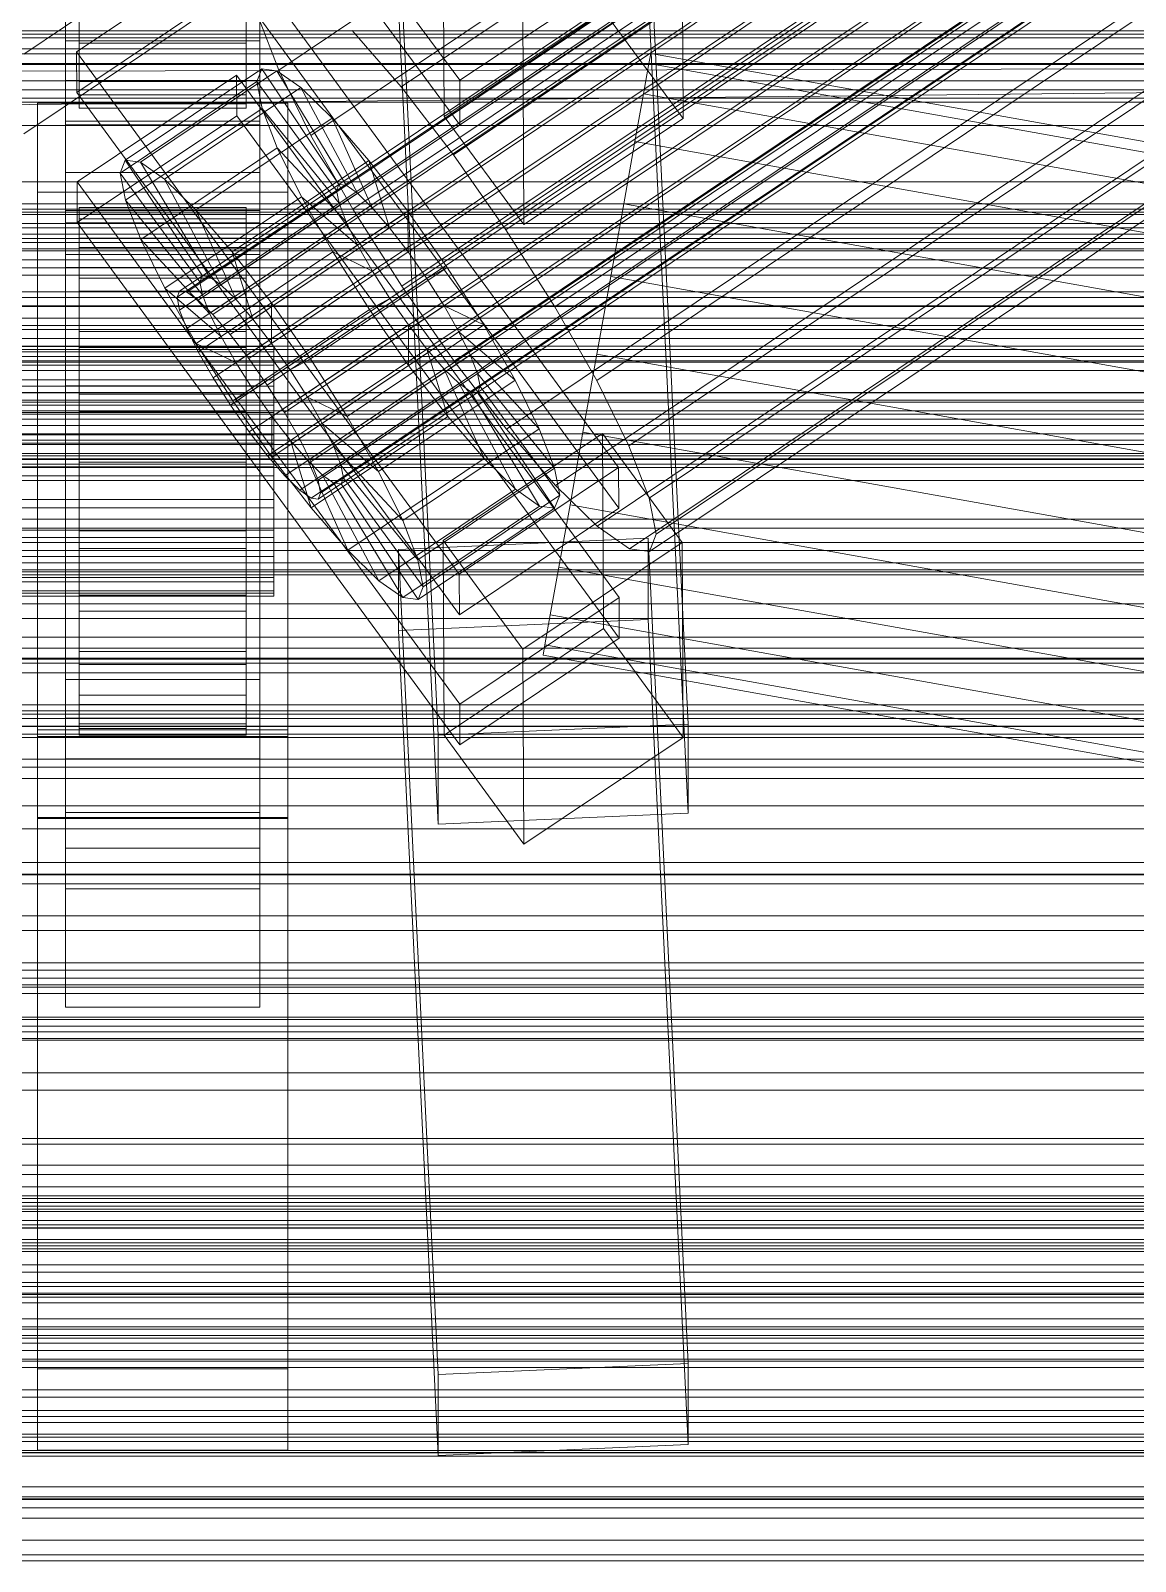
# Model space of a CAD drawing. Header units: millimetres. Extents: x -1970 to 59977, y -50268 to 6837.
# Drawn here: x 130.5 to 210, y -33332.8 to -33222.6 of the extents above; entities that cross this region are included whole.
import ezdxf

# ---------------------------------------------------------------- set-up
doc = ezdxf.new("R2010")
doc.units = ezdxf.units.MM
for name, color, linetype, lineweight in [('frontal_briquetadora', 7, 'Continuous', 0), ('frontal_C01', 7, 'Continuous', 0), ('frontal_C02', 7, 'Continuous', 0), ('frontal_C02-briq', 7, 'Continuous', 0), ('frontal_C03', 7, 'Continuous', 0), ('frontal_dos-mix', 7, 'Continuous', 0), ('frontal_secador', 7, 'Continuous', 0)]:
    doc.layers.add(name, color=color, linetype=linetype, lineweight=lineweight)

msp = doc.modelspace()

# ---------------------------------------------------------------- linework, layer by layer
at = {"layer": 'frontal_briquetadora'}
msp.add_line((345, -33332.75), (-305, -33332.75), dxfattribs=at)
at = {"layer": 'frontal_C01'}
for p, q in [((133, -33226.214), (133, -33180.741)), ((147, -33180.741), (147, -33226.214)), ((133, -33183.943), (133, -33229.416)), ((147, -33229.416), (147, -33183.943)), ((161.379, -33226.2), (133.847, -33188.961)), ((133, -33236.46), (133, -33190.987)), ((147, -33190.987), (147, -33236.46)), ((133.859, -33192.163), (161.391, -33229.402)), ((133, -33194.188), (133, -33239.662)), ((147, -33239.662), (147, -33194.188)), ((160.247, -33228.81), (160.19, -33213.442)), ((174.943, -33213.725), (177.811, -33272.544)), ((177.451, -33228.957), (177.394, -33213.588)), ((159.83, -33273.331), (156.962, -33214.511)), ((134, -33216.013), (134, -33223.522)), ((146, -33223.522), (146, -33216.013)), ((134, -33216.744), (134, -33225.066)), ((146, -33225.066), (146, -33216.744)), ((134, -33217.321), (134, -33226.283)), ((134, -33217.78), (134, -33227.254)), ((134, -33218.079), (134, -33227.884)), ((134, -33218.236), (134, -33228.215)), ((146, -33226.283), (146, -33217.321)), ((146, -33227.254), (146, -33217.78)), ((146, -33227.884), (146, -33218.079)), ((146, -33228.215), (146, -33218.236)), ((172.847, -33218.588), (161.379, -33226.2)), ((134, -33223.522), (134, -33219.789)), ((146, -33219.789), (146, -33223.522)), ((177.811, -33278.949), (174.943, -33220.129)), ((159.83, -33279.735), (156.962, -33220.916)), ((171.715, -33221.199), (160.247, -33228.81)), ((165.926, -33221.2), (165.983, -33236.569)), ((177.451, -33228.957), (171.715, -33221.199)), ((134, -33221.801), (134, -33225.066)), ((146, -33225.066), (146, -33221.801)), ((161.391, -33229.402), (172.859, -33221.79)), ((133, -33238.727), (133, -33223.359)), ((133, -33223.359), (147, -33223.359)), ((133, -33232.833), (133, -33223.359)), ((134, -33223.522), (146, -33223.522)), ((134, -33226.283), (134, -33223.522)), ((146, -33223.522), (146, -33226.283)), ((147, -33223.359), (147, -33238.727)), ((147, -33223.359), (147, -33232.833)), ((980, -33225.062), (-980, -33225.062)), ((134, -33225.066), (134, -33227.254)), ((134, -33225.066), (146, -33225.066)), ((146, -33227.254), (146, -33225.066)), ((147, -33226.214), (133, -33226.214)), ((133, -33226.214), (133, -33229.416)), ((134, -33226.283), (146, -33226.283)), ((134, -33227.884), (134, -33226.283)), ((146, -33226.283), (146, -33227.884)), ((147, -33229.416), (147, -33226.214)), ((161.379, -33226.2), (161.391, -33229.402)), ((131, -33234.245), (131, -33227.842)), ((131, -33227.842), (149, -33227.842)), ((131, -33272.936), (131, -33227.842)), ((134, -33227.254), (134, -33228.215)), ((134, -33227.254), (146, -33227.254)), ((134, -33227.884), (146, -33227.884)), ((134, -33228.215), (134, -33227.884)), ((134, -33228.215), (146, -33228.215)), ((146, -33228.215), (146, -33227.254)), ((146, -33227.884), (146, -33228.215)), ((149, -33227.842), (149, -33234.245)), ((149, -33227.842), (149, -33272.936)), ((160.247, -33228.81), (165.983, -33236.569)), ((165.983, -33236.569), (177.451, -33228.957)), ((133, -33229.416), (147, -33229.416)), ((147, -33232.833), (133, -33232.833)), ((133, -33232.833), (133, -33248.201)), ((147, -33248.201), (147, -33232.833)), ((149, -33234.245), (131, -33234.245)), ((131, -33279.339), (131, -33234.245)), ((149, -33279.339), (149, -33234.245)), ((147, -33236.46), (133, -33236.46)), ((133, -33236.46), (133, -33239.662)), ((147, -33239.662), (147, -33236.46)), ((147, -33238.727), (133, -33238.727)), ((133, -33238.727), (133, -33248.201)), ((147, -33248.201), (147, -33238.727)), ((133, -33239.662), (147, -33239.662)), ((133, -33248.201), (147, -33248.201)), ((-425, -33267.058), (425, -33267.058)), ((149, -33272.936), (131, -33272.936)), ((131, -33272.936), (131, -33279.339)), ((149, -33279.339), (149, -33272.936)), ((177.811, -33272.544), (159.83, -33273.331)), ((159.83, -33273.331), (159.83, -33279.735)), ((177.811, -33278.949), (177.811, -33272.544)), ((980, -33275.062), (-980, -33275.062)), ((425, -33278.426), (-425, -33278.426)), ((159.83, -33279.735), (177.811, -33278.949)), ((980, -33280.062), (-980, -33280.062)), ((131, -33279.339), (149, -33279.339)), ((425, -33283.323), (-425, -33283.323)), ((-425, -33294.691), (425, -33294.691))]:
    msp.add_line(p, q, dxfattribs=at)
at = {"layer": 'frontal_C02'}
for p, q in [((141.218, -33241.372), (355.017, -33098.131)), ((141.731, -33241.442), (355.53, -33098.201)), ((141.045, -33241.813), (354.844, -33098.571)), ((142.549, -33242.017), (356.348, -33098.776)), ((141.224, -33242.734), (355.022, -33099.492)), ((143.617, -33243.059), (357.415, -33099.818)), ((141.742, -33244.072), (355.541, -33100.831)), ((144.861, -33244.496), (358.659, -33101.255)), ((142.565, -33245.737), (356.363, -33102.496)), ((148.35, -33225.467), (332.659, -33101.983)), ((359.995, -33102.99), (146.196, -33246.231)), ((157.152, -33226.664), (341.461, -33103.18)), ((143.635, -33247.615), (357.434, -33104.374)), ((147.533, -33248.145), (361.332, -33104.904)), ((144.881, -33249.578), (358.68, -33106.337)), ((148.779, -33250.108), (362.578, -33106.866)), ((150.672, -33230.166), (334.981, -33106.682)), ((345.231, -33108.075), (160.922, -33231.559)), ((146.218, -33251.492), (360.017, -33108.25)), ((149.85, -33251.986), (363.648, -33108.744)), ((147.554, -33253.227), (361.352, -33109.985)), ((150.672, -33253.651), (364.471, -33110.409)), ((148.798, -33254.664), (362.596, -33111.422)), ((149.865, -33255.706), (363.664, -33112.464)), ((151.191, -33254.989), (364.989, -33111.748)), ((153.694, -33235.465), (338.003, -33111.981)), ((150.683, -33256.281), (364.482, -33113.04)), ((151.196, -33256.351), (364.995, -33113.109)), ((151.369, -33255.91), (365.168, -33112.669)), ((164.693, -33236.961), (349.002, -33113.477)), ((157.211, -33241.005), (341.52, -33117.521)), ((168.21, -33242.5), (352.519, -33119.016)), ((160.982, -33246.406), (345.291, -33122.922)), ((171.232, -33247.8), (355.541, -33124.316)), ((164.752, -33251.302), (349.061, -33127.818)), ((173.554, -33252.499), (357.863, -33129.015)), ((168.263, -33255.358), (352.572, -33131.874)), ((175.016, -33256.277), (359.326, -33132.793)), ((171.275, -33258.298), (355.584, -33134.814)), ((175.521, -33258.876), (359.83, -33135.392)), ((173.584, -33259.922), (357.893, -33136.438)), ((175.032, -33260.119), (359.341, -33136.635)), ((228.298, -33158.452), (130, -33224.31)), ((130, -33230.051), (228.298, -33164.193)), ((133.809, -33224.162), (145.277, -33216.478)), ((145.277, -33216.478), (172.809, -33254.071)), ((145.289, -33219.401), (133.821, -33227.084)), ((172.821, -33256.994), (145.289, -33219.401)), ((148.35, -33225.467), (146.887, -33221.689)), ((153.641, -33222.607), (157.152, -33226.664)), ((450, -33224.303), (-450, -33224.303)), ((133.821, -33227.084), (133.809, -33224.162)), ((161.341, -33261.755), (133.809, -33224.162)), ((133.847, -33233.514), (145.315, -33225.831)), ((137.313, -33231.953), (147.143, -33225.367)), ((138.396, -33232.1), (148.226, -33225.515)), ((145.315, -33225.831), (145.327, -33228.754)), ((145.315, -33225.831), (172.847, -33263.424)), ((147.143, -33225.367), (146.777, -33226.298)), ((148.226, -33225.515), (147.143, -33225.367)), ((147.143, -33225.367), (152.686, -33233.689)), ((149.953, -33226.729), (148.226, -33225.515)), ((148.226, -33225.515), (153.199, -33233.759)), ((150.672, -33230.166), (148.35, -33225.467)), ((133, -33229.131), (133, -33226.208)), ((133, -33226.208), (147, -33226.208)), ((133, -33272.113), (133, -33226.208)), ((133.821, -33227.084), (161.353, -33264.677)), ((136.948, -33232.883), (146.777, -33226.298)), ((140.123, -33233.315), (149.953, -33226.729)), ((146.777, -33226.298), (152.513, -33234.129)), ((146.777, -33226.298), (147.155, -33228.242)), ((147, -33226.208), (147, -33229.131)), ((147, -33226.208), (147, -33272.113)), ((152.207, -33228.929), (149.953, -33226.729)), ((149.953, -33226.729), (154.017, -33234.334)), ((157.152, -33226.664), (160.922, -33231.559)), ((137.325, -33234.828), (147.155, -33228.242)), ((147.155, -33228.242), (152.692, -33235.05)), ((147.155, -33228.242), (148.249, -33231.068)), ((147, -33229.131), (133, -33229.131)), ((133, -33229.131), (133, -33275.035)), ((145.327, -33228.754), (133.859, -33236.437)), ((142.377, -33235.515), (152.207, -33228.929)), ((172.859, -33266.346), (145.327, -33228.754)), ((147, -33275.035), (147, -33229.131)), ((154.833, -33231.963), (152.207, -33228.929)), ((152.207, -33228.929), (155.085, -33235.376)), ((153.694, -33235.465), (150.672, -33230.166)), ((138.419, -33237.653), (148.249, -33231.068)), ((148.249, -33231.068), (153.21, -33236.389)), ((148.249, -33231.068), (149.985, -33234.583)), ((160.922, -33231.559), (164.693, -33236.961)), ((136.948, -33232.883), (137.313, -33231.953)), ((142.856, -33240.275), (137.313, -33231.953)), ((137.313, -33231.953), (138.396, -33232.1)), ((143.369, -33240.344), (138.396, -33232.1)), ((138.396, -33232.1), (140.123, -33233.315)), ((145.003, -33238.549), (154.833, -33231.963)), ((157.653, -33235.625), (154.833, -33231.963)), ((154.833, -33231.963), (156.329, -33236.813)), ((133.859, -33236.437), (133.847, -33233.514)), ((161.379, -33271.107), (133.847, -33233.514)), ((142.683, -33240.715), (136.948, -33232.883)), ((137.325, -33234.828), (136.948, -33232.883)), ((144.188, -33240.92), (140.123, -33233.315)), ((140.123, -33233.315), (142.377, -33235.515)), ((152.686, -33233.689), (142.856, -33240.275)), ((153.199, -33233.759), (143.369, -33240.344)), ((152.513, -33234.129), (152.686, -33233.689)), ((152.686, -33233.689), (153.199, -33233.759)), ((153.199, -33233.759), (154.017, -33234.334)), ((142.862, -33241.636), (137.325, -33234.828)), ((138.419, -33237.653), (137.325, -33234.828)), ((140.156, -33241.168), (149.985, -33234.583)), ((152.513, -33234.129), (142.683, -33240.715)), ((154.017, -33234.334), (144.188, -33240.92)), ((149.985, -33234.583), (154.033, -33238.054)), ((149.985, -33234.583), (152.246, -33238.547)), ((152.692, -33235.05), (152.513, -33234.129)), ((154.017, -33234.334), (155.085, -33235.376)), ((133, -33238.484), (133, -33235.561)), ((133, -33235.561), (147, -33235.561)), ((133, -33281.465), (133, -33235.561)), ((134, -33245.347), (134, -33235.353)), ((134, -33235.353), (134, -33235.829)), ((134, -33235.353), (146, -33235.353)), ((134, -33236.171), (134, -33235.353)), ((134, -33245.573), (134, -33235.829)), ((134, -33235.829), (134, -33237.567)), ((134, -33235.829), (146, -33235.829)), ((145.255, -33241.962), (142.377, -33235.515)), ((142.377, -33235.515), (145.003, -33238.549)), ((152.692, -33235.05), (142.862, -33241.636)), ((155.085, -33235.376), (145.255, -33241.962)), ((146, -33235.829), (146, -33235.353)), ((146, -33235.353), (146, -33245.347)), ((146, -33235.353), (146, -33236.171)), ((146, -33237.567), (146, -33235.829)), ((146, -33235.829), (146, -33245.573)), ((147, -33235.561), (147, -33238.484)), ((147, -33235.561), (147, -33281.465)), ((157.653, -33235.625), (147.823, -33242.211)), ((153.21, -33236.389), (152.692, -33235.05)), ((157.211, -33241.005), (153.694, -33235.465)), ((155.085, -33235.376), (156.329, -33236.813)), ((157.665, -33238.548), (157.653, -33235.625)), ((160.474, -33239.666), (157.653, -33235.625)), ((133.859, -33236.437), (161.391, -33274.03)), ((134, -33245.735), (134, -33236.171)), ((134, -33236.171), (146, -33236.171)), ((134, -33238.228), (134, -33236.171)), ((153.21, -33236.389), (143.38, -33242.975)), ((146, -33236.171), (146, -33245.735)), ((146, -33236.171), (146, -33238.228)), ((156.329, -33236.813), (146.499, -33243.399)), ((154.033, -33238.054), (153.21, -33236.389)), ((156.329, -33236.813), (157.665, -33238.548)), ((164.693, -33236.961), (168.21, -33242.5)), ((134, -33246.396), (134, -33237.567)), ((134, -33237.567), (134, -33240.448)), ((134, -33237.567), (146, -33237.567)), ((143.38, -33242.975), (138.419, -33237.653)), ((140.156, -33241.168), (138.419, -33237.653)), ((154.033, -33238.054), (144.203, -33244.64)), ((146, -33240.448), (146, -33237.567)), ((146, -33237.567), (146, -33246.396)), ((155.103, -33239.932), (154.033, -33238.054)), ((147, -33238.484), (133, -33238.484)), ((133, -33238.484), (133, -33284.388)), ((134, -33246.709), (134, -33238.228)), ((134, -33238.228), (146, -33238.228)), ((134, -33241.382), (134, -33238.228)), ((142.416, -33245.133), (152.246, -33238.547)), ((146.499, -33243.399), (145.003, -33238.549)), ((145.003, -33238.549), (147.823, -33242.211)), ((146, -33238.228), (146, -33246.709)), ((146, -33238.228), (146, -33241.382)), ((147, -33284.388), (147, -33238.484)), ((147.835, -33245.133), (157.665, -33238.548)), ((152.246, -33238.547), (155.103, -33239.932)), ((152.246, -33238.547), (154.877, -33242.691)), ((157.665, -33238.548), (159.001, -33240.462)), ((142.856, -33240.275), (142.683, -33240.715)), ((143.369, -33240.344), (142.856, -33240.275)), ((144.188, -33240.92), (143.369, -33240.344)), ((155.103, -33239.932), (145.274, -33246.518)), ((150.644, -33246.251), (160.474, -33239.666)), ((156.35, -33241.894), (155.103, -33239.932)), ((160.474, -33239.666), (159.001, -33240.462)), ((163.105, -33243.809), (160.474, -33239.666)), ((134, -33247.76), (134, -33240.448)), ((134, -33240.448), (134, -33244.275)), ((134, -33240.448), (146, -33240.448)), ((134, -33248.203), (134, -33241.382)), ((134, -33241.382), (146, -33241.382)), ((134, -33245.42), (134, -33241.382)), ((144.203, -33244.64), (140.156, -33241.168)), ((142.416, -33245.133), (140.156, -33241.168)), ((141.045, -33241.813), (141.218, -33241.372)), ((141.218, -33241.372), (141.731, -33241.442)), ((141.731, -33241.442), (142.549, -33242.017)), ((142.683, -33240.715), (142.862, -33241.636)), ((145.255, -33241.962), (144.188, -33240.92)), ((146, -33244.275), (146, -33240.448)), ((146, -33240.448), (146, -33247.76)), ((146, -33241.382), (146, -33248.203)), ((146, -33241.382), (146, -33245.42)), ((159.001, -33240.462), (149.171, -33247.047)), ((160.982, -33246.406), (157.211, -33241.005)), ((159.001, -33240.462), (160.247, -33242.424)), ((141.224, -33242.734), (141.045, -33241.813)), ((142.549, -33242.017), (143.617, -33243.059)), ((142.862, -33241.636), (143.38, -33242.975)), ((146.499, -33243.399), (145.255, -33241.962)), ((156.35, -33241.894), (146.52, -33248.48)), ((147.823, -33242.211), (147.835, -33245.133)), ((147.823, -33242.211), (150.644, -33246.251)), ((160.247, -33242.424), (150.417, -33249.01)), ((154.877, -33242.691), (156.35, -33241.894)), ((157.686, -33243.808), (156.35, -33241.894)), ((163.105, -33243.809), (160.247, -33242.424)), ((160.247, -33242.424), (161.318, -33244.302)), ((168.21, -33242.5), (171.232, -33247.8)), ((141.742, -33244.072), (141.224, -33242.734)), ((143.38, -33242.975), (144.203, -33244.64)), ((143.617, -33243.059), (144.861, -33244.496)), ((145.047, -33249.276), (154.877, -33242.691)), ((147.835, -33245.133), (146.499, -33243.399)), ((154.877, -33242.691), (157.698, -33246.731)), ((134, -33249.573), (134, -33244.275)), ((134, -33244.275), (134, -33248.789)), ((134, -33244.275), (146, -33244.275)), ((142.565, -33245.737), (141.742, -33244.072)), ((144.203, -33244.64), (145.274, -33246.518)), ((144.861, -33244.496), (146.196, -33246.231)), ((146, -33248.789), (146, -33244.275)), ((146, -33244.275), (146, -33249.573)), ((157.686, -33243.808), (147.856, -33250.394)), ((161.318, -33244.302), (151.488, -33250.888)), ((153.275, -33250.395), (163.105, -33243.809)), ((157.698, -33246.731), (157.686, -33243.808)), ((159.022, -33245.543), (157.686, -33243.808)), ((165.365, -33247.774), (161.318, -33244.302)), ((161.318, -33244.302), (162.14, -33245.967)), ((165.365, -33247.774), (163.105, -33243.809)), ((-148, -33245.347), (148, -33245.347)), ((-148, -33245.573), (148, -33245.573)), ((-148, -33245.735), (148, -33245.735)), ((134, -33245.573), (134, -33245.347)), ((146, -33245.347), (134, -33245.347)), ((134, -33245.347), (134, -33245.735)), ((134, -33250.116), (134, -33245.42)), ((134, -33245.42), (146, -33245.42)), ((134, -33250.066), (134, -33245.42)), ((134, -33246.396), (134, -33245.573)), ((146, -33245.573), (134, -33245.573)), ((146, -33245.735), (134, -33245.735)), ((134, -33245.735), (134, -33246.709)), ((145.274, -33246.518), (142.416, -33245.133)), ((145.047, -33249.276), (142.416, -33245.133)), ((143.635, -33247.615), (142.565, -33245.737)), ((146, -33245.347), (146, -33245.573)), ((146, -33245.735), (146, -33245.347)), ((146, -33245.42), (146, -33250.116)), ((146, -33245.42), (146, -33250.066)), ((146, -33245.573), (146, -33246.396)), ((146, -33246.709), (146, -33245.735)), ((149.171, -33247.047), (147.835, -33245.133)), ((148, -33245.573), (148, -33245.347)), ((148, -33245.347), (148, -33245.735)), ((148, -33246.396), (148, -33245.573)), ((148, -33245.735), (148, -33246.709)), ((159.022, -33245.543), (149.192, -33252.129)), ((160.518, -33250.393), (159.022, -33245.543)), ((160.266, -33246.98), (159.022, -33245.543)), ((450, -33246.084), (-450, -33246.084)), ((-148, -33246.396), (148, -33246.396)), ((-148, -33246.709), (148, -33246.709)), ((134, -33247.76), (134, -33246.396)), ((146, -33246.396), (134, -33246.396)), ((146, -33246.709), (134, -33246.709)), ((134, -33246.709), (134, -33248.203)), ((145.274, -33246.518), (146.52, -33248.48)), ((146, -33246.396), (146, -33247.76)), ((146, -33248.203), (146, -33246.709)), ((146.196, -33246.231), (147.533, -33248.145)), ((147.868, -33253.317), (157.698, -33246.731)), ((148, -33247.76), (148, -33246.396)), ((148, -33246.709), (148, -33248.203)), ((149.171, -33247.047), (150.644, -33246.251)), ((160.266, -33246.98), (150.436, -33253.566)), ((150.644, -33246.251), (153.275, -33250.395)), ((162.14, -33245.967), (152.311, -33252.553)), ((157.698, -33246.731), (160.518, -33250.393)), ((163.144, -33253.427), (160.266, -33246.98)), ((161.333, -33248.022), (160.266, -33246.98)), ((164.752, -33251.302), (160.982, -33246.406)), ((167.102, -33251.288), (162.14, -33245.967)), ((162.14, -33245.967), (162.659, -33247.306)), ((-148, -33247.76), (148, -33247.76)), ((134, -33249.573), (134, -33247.76)), ((146, -33247.76), (134, -33247.76)), ((144.881, -33249.578), (143.635, -33247.615)), ((146, -33247.76), (146, -33249.573)), ((148, -33249.573), (148, -33247.76)), ((150.417, -33249.01), (149.171, -33247.047)), ((161.333, -33248.022), (151.503, -33254.608)), ((162.659, -33247.306), (152.829, -33253.892)), ((155.535, -33254.359), (165.365, -33247.774)), ((165.397, -33255.627), (161.333, -33248.022)), ((162.151, -33248.598), (161.333, -33248.022)), ((168.196, -33254.114), (162.659, -33247.306)), ((162.659, -33247.306), (162.837, -33248.227)), ((167.102, -33251.288), (165.365, -33247.774)), ((171.232, -33247.8), (173.554, -33252.499)), ((-148, -33248.203), (148, -33248.203)), ((146, -33248.203), (134, -33248.203)), ((134, -33248.203), (134, -33250.116)), ((134, -33248.789), (134, -33251.711)), ((146, -33248.789), (134, -33248.789)), ((134, -33248.789), (134, -33253.681)), ((146.52, -33248.48), (145.047, -33249.276)), ((146, -33250.116), (146, -33248.203)), ((146, -33251.711), (146, -33248.789)), ((146, -33253.681), (146, -33248.789)), ((146.52, -33248.48), (147.856, -33250.394)), ((147.533, -33248.145), (148.779, -33250.108)), ((148, -33248.203), (148, -33250.116)), ((151.488, -33250.888), (150.417, -33249.01)), ((150.417, -33249.01), (153.275, -33250.395)), ((162.151, -33248.598), (152.321, -33255.183)), ((162.664, -33248.667), (152.835, -33255.253)), ((162.837, -33248.227), (153.008, -33254.813)), ((167.125, -33256.841), (162.151, -33248.598)), ((162.664, -33248.667), (162.151, -33248.598)), ((162.837, -33248.227), (162.664, -33248.667)), ((168.208, -33256.989), (162.664, -33248.667)), ((168.573, -33256.059), (162.837, -33248.227)), ((-148, -33249.573), (148, -33249.573)), ((-148, -33250.116), (148, -33250.116)), ((134, -33251.711), (134, -33249.573)), ((146, -33249.573), (134, -33249.573)), ((134, -33252.316), (134, -33250.066)), ((134, -33250.066), (146, -33250.066)), ((134, -33255.003), (134, -33250.066)), ((146, -33250.116), (134, -33250.116)), ((134, -33250.116), (134, -33252.316)), ((146.218, -33251.492), (144.881, -33249.578)), ((147.868, -33253.317), (145.047, -33249.276)), ((146, -33249.573), (146, -33251.711)), ((146, -33250.066), (146, -33252.316)), ((146, -33250.066), (146, -33255.003)), ((146, -33252.316), (146, -33250.116)), ((148, -33251.711), (148, -33249.573)), ((148, -33250.116), (148, -33252.316)), ((148.779, -33250.108), (149.85, -33251.986)), ((147.856, -33250.394), (147.868, -33253.317)), ((147.856, -33250.394), (149.192, -33252.129)), ((150.688, -33256.979), (160.518, -33250.393)), ((152.311, -33252.553), (151.488, -33250.888)), ((151.488, -33250.888), (155.535, -33254.359)), ((153.275, -33250.395), (155.535, -33254.359)), ((157.272, -33257.874), (167.102, -33251.288)), ((160.518, -33250.393), (163.144, -33253.427)), ((168.263, -33255.358), (164.752, -33251.302)), ((168.196, -33254.114), (167.102, -33251.288)), ((148, -33251.711), (-148, -33251.711)), ((-148, -33252.316), (148, -33252.316)), ((134, -33251.711), (146, -33251.711)), ((134, -33254.029), (134, -33251.711)), ((146, -33252.316), (134, -33252.316)), ((134, -33252.316), (134, -33254.655)), ((146, -33251.711), (146, -33254.029)), ((146, -33254.655), (146, -33252.316)), ((147.554, -33253.227), (146.218, -33251.492)), ((148, -33254.029), (148, -33251.711)), ((148, -33252.316), (148, -33254.655)), ((149.192, -33252.129), (150.688, -33256.979)), ((149.192, -33252.129), (150.436, -33253.566)), ((149.85, -33251.986), (150.672, -33253.651)), ((160.19, -33259.312), (171.658, -33251.628)), ((171.658, -33251.628), (171.715, -33265.657)), ((171.658, -33251.628), (177.394, -33259.46)), ((173.554, -33252.499), (175.016, -33256.277)), ((148.798, -33254.664), (147.554, -33253.227)), ((150.688, -33256.979), (147.868, -33253.317)), ((150.436, -33253.566), (153.314, -33260.013)), ((150.436, -33253.566), (151.503, -33254.608)), ((152.829, -33253.892), (152.311, -33252.553)), ((152.311, -33252.553), (157.272, -33257.874)), ((153.314, -33260.013), (163.144, -33253.427)), ((163.144, -33253.427), (165.397, -33255.627)), ((-148, -33254.029), (148, -33254.029)), ((-148, -33254.655), (148, -33254.655)), ((134, -33254.029), (134, -33253.681)), ((134, -33253.681), (134, -33258.618)), ((134, -33253.681), (146, -33253.681)), ((134, -33256.367), (134, -33254.029)), ((146, -33254.029), (134, -33254.029)), ((134, -33254.655), (134, -33255.003)), ((146, -33254.655), (134, -33254.655)), ((134, -33254.655), (134, -33256.972)), ((146, -33258.618), (146, -33253.681)), ((146, -33253.681), (146, -33254.029)), ((146, -33254.029), (146, -33256.367)), ((146, -33255.003), (146, -33254.655)), ((146, -33256.972), (146, -33254.655)), ((148, -33256.367), (148, -33254.029)), ((148, -33254.655), (148, -33256.972)), ((149.865, -33255.706), (148.798, -33254.664)), ((150.672, -33253.651), (151.191, -33254.989)), ((151.503, -33254.608), (155.567, -33262.213)), ((151.503, -33254.608), (152.321, -33255.183)), ((153.008, -33254.813), (152.829, -33253.892)), ((152.829, -33253.892), (158.366, -33260.7)), ((155.535, -33254.359), (157.272, -33257.874)), ((158.366, -33260.7), (168.196, -33254.114)), ((172.809, -33254.071), (161.341, -33261.755)), ((168.573, -33256.059), (168.196, -33254.114)), ((172.821, -33256.994), (172.809, -33254.071)), ((134, -33255.003), (146, -33255.003)), ((134, -33259.895), (134, -33255.003)), ((146, -33255.003), (146, -33259.895)), ((150.683, -33256.281), (149.865, -33255.706)), ((151.191, -33254.989), (151.369, -33255.91)), ((152.321, -33255.183), (157.295, -33263.427)), ((152.321, -33255.183), (152.835, -33255.253)), ((152.835, -33255.253), (153.008, -33254.813)), ((152.835, -33255.253), (158.378, -33263.575)), ((153.008, -33254.813), (158.743, -33262.644)), ((155.567, -33262.213), (165.397, -33255.627)), ((165.397, -33255.627), (167.125, -33256.841)), ((171.275, -33258.298), (168.263, -33255.358)), ((-148, -33256.367), (148, -33256.367)), ((134, -33258.568), (134, -33256.367)), ((134, -33256.367), (134, -33258.618)), ((146, -33256.367), (134, -33256.367)), ((146, -33258.618), (146, -33256.367)), ((146, -33256.367), (146, -33258.568)), ((148, -33258.568), (148, -33256.367)), ((151.196, -33256.351), (150.683, -33256.281)), ((151.369, -33255.91), (151.196, -33256.351)), ((157.295, -33263.427), (167.125, -33256.841)), ((158.743, -33262.644), (168.573, -33256.059)), ((167.125, -33256.841), (168.208, -33256.989)), ((168.208, -33256.989), (168.573, -33256.059)), ((175.016, -33256.277), (175.521, -33258.876)), ((-450, -33257.775), (450, -33257.775)), ((-148, -33256.972), (148, -33256.972)), ((134, -33256.972), (134, -33259.895)), ((146, -33256.972), (134, -33256.972)), ((134, -33256.972), (134, -33259.11)), ((146, -33259.895), (146, -33256.972)), ((146, -33259.11), (146, -33256.972)), ((148, -33256.972), (148, -33259.11)), ((153.314, -33260.013), (150.688, -33256.979)), ((157.272, -33257.874), (158.366, -33260.7)), ((158.378, -33263.575), (168.208, -33256.989)), ((161.353, -33264.677), (172.821, -33256.994)), ((-148, -33258.568), (148, -33258.568)), ((-148, -33259.11), (148, -33259.11)), ((134, -33260.481), (134, -33258.568)), ((134, -33258.568), (134, -33263.264)), ((146, -33258.568), (134, -33258.568)), ((134, -33258.618), (134, -33263.264)), ((134, -33258.618), (146, -33258.618)), ((134, -33259.11), (134, -33264.408)), ((146, -33259.11), (134, -33259.11)), ((134, -33259.11), (134, -33260.923)), ((146, -33263.264), (146, -33258.568)), ((146, -33258.568), (146, -33260.481)), ((146, -33263.264), (146, -33258.618)), ((146, -33264.408), (146, -33259.11)), ((146, -33260.923), (146, -33259.11)), ((148, -33260.481), (148, -33258.568)), ((148, -33259.11), (148, -33260.923)), ((173.584, -33259.922), (171.275, -33258.298)), ((175.521, -33258.876), (175.032, -33260.119)), ((134, -33259.895), (146, -33259.895)), ((134, -33264.408), (134, -33259.895)), ((146, -33259.895), (146, -33264.408)), ((155.567, -33262.213), (153.314, -33260.013)), ((156.962, -33259.958), (174.943, -33259.164)), ((156.962, -33265.805), (156.962, -33259.958)), ((159.83, -33319.335), (156.962, -33259.958)), ((160.247, -33273.34), (160.19, -33259.312)), ((165.926, -33267.143), (160.19, -33259.312)), ((177.394, -33259.46), (165.926, -33267.143)), ((175.032, -33260.119), (173.584, -33259.922)), ((174.943, -33259.164), (174.943, -33265.01)), ((174.943, -33259.164), (177.811, -33318.541)), ((177.451, -33273.489), (177.394, -33259.46)), ((-148, -33260.481), (148, -33260.481)), ((-148, -33260.923), (148, -33260.923)), ((134, -33261.975), (134, -33260.481)), ((134, -33260.481), (134, -33267.301)), ((146, -33260.481), (134, -33260.481)), ((134, -33260.923), (134, -33268.236)), ((146, -33260.923), (134, -33260.923)), ((134, -33260.923), (134, -33262.288)), ((146, -33267.301), (146, -33260.481)), ((146, -33260.481), (146, -33261.975)), ((146, -33268.236), (146, -33260.923)), ((146, -33262.288), (146, -33260.923)), ((148, -33261.975), (148, -33260.481)), ((148, -33260.923), (148, -33262.288)), ((158.366, -33260.7), (158.743, -33262.644)), ((-148, -33261.975), (148, -33261.975)), ((-148, -33262.288), (148, -33262.288)), ((134, -33262.949), (134, -33261.975)), ((134, -33261.975), (134, -33270.456)), ((146, -33261.975), (134, -33261.975)), ((134, -33262.288), (134, -33271.117)), ((146, -33262.288), (134, -33262.288)), ((134, -33262.288), (134, -33263.111)), ((146, -33270.456), (146, -33261.975)), ((146, -33261.975), (146, -33262.949)), ((146, -33271.117), (146, -33262.288)), ((146, -33263.111), (146, -33262.288)), ((148, -33262.949), (148, -33261.975)), ((148, -33262.288), (148, -33263.111)), ((157.295, -33263.427), (155.567, -33262.213)), ((161.341, -33261.755), (161.353, -33264.677)), ((-148, -33262.949), (148, -33262.949)), ((-148, -33263.111), (148, -33263.111)), ((-148, -33263.336), (148, -33263.336)), ((134, -33263.336), (134, -33262.949)), ((134, -33262.949), (134, -33272.512)), ((146, -33262.949), (134, -33262.949)), ((134, -33263.111), (134, -33272.854)), ((146, -33263.111), (134, -33263.111)), ((134, -33263.111), (134, -33263.336)), ((134, -33263.264), (134, -33267.301)), ((134, -33263.264), (146, -33263.264)), ((134, -33263.336), (134, -33273.33)), ((146, -33263.336), (134, -33263.336)), ((146, -33272.512), (146, -33262.949)), ((146, -33262.949), (146, -33263.336)), ((146, -33272.854), (146, -33263.111)), ((146, -33263.336), (146, -33263.111)), ((146, -33267.301), (146, -33263.264)), ((146, -33273.33), (146, -33263.336)), ((148, -33263.336), (148, -33262.949)), ((148, -33263.111), (148, -33263.336)), ((158.378, -33263.575), (157.295, -33263.427)), ((158.743, -33262.644), (158.378, -33263.575)), ((172.847, -33263.424), (161.379, -33271.107)), ((172.859, -33266.346), (172.847, -33263.424)), ((134, -33264.408), (146, -33264.408)), ((134, -33268.236), (134, -33264.408)), ((146, -33264.408), (146, -33268.236)), ((174.943, -33265.01), (156.962, -33265.805)), ((171.715, -33265.657), (160.247, -33273.34)), ((177.451, -33273.489), (171.715, -33265.657)), ((177.811, -33324.387), (174.943, -33265.01)), ((159.83, -33325.181), (156.962, -33265.805)), ((161.391, -33274.03), (172.859, -33266.346)), ((134, -33267.301), (134, -33270.456)), ((134, -33267.301), (146, -33267.301)), ((146, -33270.456), (146, -33267.301)), ((165.926, -33267.143), (165.983, -33281.172)), ((134, -33268.236), (146, -33268.236)), ((134, -33271.117), (134, -33268.236)), ((146, -33268.236), (146, -33271.117)), ((133, -33283.352), (133, -33269.323)), ((133, -33269.323), (147, -33269.323)), ((133, -33278.887), (133, -33269.323)), ((147, -33269.323), (147, -33283.352)), ((147, -33269.323), (147, -33278.887)), ((134, -33270.456), (134, -33272.512)), ((134, -33270.456), (146, -33270.456)), ((134, -33271.117), (146, -33271.117)), ((134, -33272.854), (134, -33271.117)), ((146, -33272.512), (146, -33270.456)), ((146, -33271.117), (146, -33272.854)), ((161.379, -33271.107), (161.391, -33274.03)), ((147, -33272.113), (133, -33272.113)), ((133, -33272.113), (133, -33275.035)), ((147, -33275.035), (147, -33272.113)), ((131, -33279.26), (131, -33273.415)), ((131, -33273.415), (149, -33273.415)), ((131, -33318.937), (131, -33273.415)), ((134, -33272.512), (134, -33273.33)), ((134, -33272.512), (146, -33272.512)), ((134, -33272.854), (146, -33272.854)), ((134, -33273.33), (134, -33272.854)), ((134, -33273.33), (146, -33273.33)), ((146, -33273.33), (146, -33272.512)), ((146, -33272.854), (146, -33273.33)), ((149, -33273.415), (149, -33279.26)), ((149, -33273.415), (149, -33318.937)), ((160.247, -33273.34), (165.983, -33281.172)), ((165.983, -33281.172), (177.451, -33273.489)), ((133, -33275.035), (147, -33275.035)), ((147, -33278.887), (133, -33278.887)), ((133, -33278.887), (133, -33292.915)), ((147, -33292.915), (147, -33278.887)), ((149, -33279.26), (131, -33279.26)), ((131, -33324.782), (131, -33279.26)), ((149, -33324.782), (149, -33279.26)), ((147, -33281.465), (133, -33281.465)), ((133, -33281.465), (133, -33284.388)), ((147, -33284.388), (147, -33281.465)), ((147, -33283.352), (133, -33283.352)), ((133, -33283.352), (133, -33292.915)), ((147, -33292.915), (147, -33283.352)), ((133, -33284.388), (147, -33284.388)), ((-311.15, -33290.83), (311.15, -33290.83)), ((-311.15, -33291.466), (311.15, -33291.466)), ((-311.15, -33291.923), (311.15, -33291.923)), ((133, -33292.915), (147, -33292.915)), ((-311.15, -33293.789), (311.15, -33293.789)), ((-311.15, -33294.672), (311.15, -33294.672)), ((-311.15, -33297.64), (311.15, -33297.64)), ((-311.15, -33298.89), (311.15, -33298.89)), ((-311.15, -33302.757), (311.15, -33302.757)), ((-311.15, -33304.287), (311.15, -33304.287)), ((-440, -33307.22), (440, -33307.22)), ((-440, -33307.445), (440, -33307.445)), ((-440, -33307.607), (440, -33307.607)), ((-440, -33308.268), (440, -33308.268)), ((-440, -33308.581), (440, -33308.581)), ((-440, -33309.633), (440, -33309.633)), ((311.15, -33308.791), (-311.15, -33308.791)), ((-440, -33310.076), (440, -33310.076)), ((-311.15, -33310.498), (311.15, -33310.498)), ((-440, -33311.446), (440, -33311.446)), ((-440, -33311.988), (440, -33311.988)), ((440, -33313.584), (-440, -33313.584)), ((-440, -33314.189), (440, -33314.189)), ((-425, -33313.479), (425, -33313.479)), ((-311.15, -33315.331), (311.15, -33315.331)), ((-440, -33315.901), (440, -33315.901)), ((-440, -33316.527), (440, -33316.527)), ((-311.15, -33317.098), (311.15, -33317.098)), ((-440, -33318.24), (440, -33318.24)), ((177.811, -33318.541), (159.83, -33319.335)), ((177.811, -33324.387), (177.811, -33318.541)), ((-440, -33318.845), (440, -33318.845)), ((149, -33318.937), (131, -33318.937)), ((131, -33318.937), (131, -33324.782)), ((149, -33324.782), (149, -33318.937)), ((159.83, -33319.335), (159.83, -33325.181)), ((-440, -33320.441), (440, -33320.441)), ((-440, -33320.983), (440, -33320.983)), ((-311.15, -33321.931), (311.15, -33321.931)), ((-440, -33322.353), (440, -33322.353)), ((-440, -33322.796), (440, -33322.796)), ((-440, -33323.847), (440, -33323.847)), ((-311.15, -33323.638), (311.15, -33323.638)), ((-440, -33324.16), (440, -33324.16)), ((-440, -33324.821), (440, -33324.821)), ((-440, -33324.984), (440, -33324.984)), ((-440, -33325.209), (440, -33325.209)), ((425, -33324.955), (-425, -33324.955)), ((131, -33324.782), (149, -33324.782)), ((159.83, -33325.181), (177.811, -33324.387)), ((425, -33328.326), (-425, -33328.326)), ((-311.15, -33328.141), (311.15, -33328.141)), ((-311.15, -33329.672), (311.15, -33329.672))]:
    msp.add_line(p, q, dxfattribs=at)
at = {"layer": 'frontal_C02-briq'}
msp.add_line((320, -33332.75), (-280, -33332.75), dxfattribs=at)
at = {"layer": 'frontal_C03'}
for p, q in [((-1250, -33222.642), (1250, -33222.642)), ((1250, -33222.878), (-1250, -33222.878)), ((1250, -33223.935), (-1250, -33223.935)), ((1250, -33226.243), (-1250, -33226.243)), ((1250, -33226.896), (-1250, -33226.896)), ((-1250, -33227.489), (1250, -33227.489)), ((1250, -33227.778), (-1250, -33227.778)), ((-1250, -33229.445), (1250, -33229.445)), ((-1268, -33235.463), (1268, -33235.463)), ((-1268, -33235.687), (1268, -33235.687)), ((-1268, -33235.852), (1268, -33235.852)), ((-1250, -33235.09), (1250, -33235.09)), ((-1268, -33236.509), (1268, -33236.509)), ((-1268, -33236.827), (1268, -33236.827)), ((-1268, -33237.873), (1268, -33237.873)), ((1250, -33237.271), (-1250, -33237.271)), ((1250, -33237.584), (-1250, -33237.584)), ((-1268, -33238.322), (1268, -33238.322)), ((1250, -33238.465), (-1250, -33238.465)), ((1250, -33239.119), (-1250, -33239.119)), ((-1268, -33239.685), (1268, -33239.685)), ((-1268, -33240.235), (1268, -33240.235)), ((1250, -33241.426), (-1250, -33241.426)), ((-1268, -33241.823), (1268, -33241.823)), ((1268, -33242.436), (-1268, -33242.436)), ((-1250, -33242.484), (1250, -33242.484)), ((-1250, -33243.328), (1250, -33243.328)), ((-1268, -33244.14), (1268, -33244.14)), ((-1268, -33244.775), (1268, -33244.775)), ((1250, -33245.336), (-1250, -33245.336)), ((-1250, -33245.586), (1250, -33245.586)), ((-1268, -33246.478), (1268, -33246.478)), ((1250, -33246.393), (-1250, -33246.393)), ((-1268, -33247.092), (1268, -33247.092)), ((-1268, -33248.679), (1268, -33248.679)), ((-1268, -33249.23), (1268, -33249.23)), ((1250, -33248.7), (-1250, -33248.7)), ((1250, -33249.354), (-1250, -33249.354)), ((1250, -33250.235), (-1250, -33250.235)), ((-1268, -33250.593), (1268, -33250.593)), ((-1268, -33251.042), (1268, -33251.042)), ((-1268, -33252.088), (1268, -33252.088)), ((-1268, -33252.405), (1268, -33252.405)), ((-1250, -33251.644), (1250, -33251.644)), ((1530, -33253.434), (-1530, -33253.434)), ((-1268, -33253.063), (1268, -33253.063)), ((-1268, -33253.227), (1268, -33253.227)), ((-1268, -33253.452), (1268, -33253.452)), ((-1250, -33253.825), (1250, -33253.825)), ((1530, -33258.434), (-1530, -33258.434)), ((-1250, -33259.47), (1250, -33259.47)), ((1250, -33260.042), (-1250, -33260.042)), ((1250, -33260.923), (-1250, -33260.923)), ((-1250, -33261.425), (1250, -33261.425)), ((1250, -33261.576), (-1250, -33261.576)), ((1250, -33263.884), (-1250, -33263.884)), ((-1250, -33264.941), (1250, -33264.941)), ((-1250, -33266.272), (1250, -33266.272)), ((1250, -33267.793), (-1250, -33267.793)), ((-1250, -33267.869), (1250, -33267.869)), ((1250, -33268.851), (-1250, -33268.851)), ((1250, -33271.158), (-1250, -33271.158)), ((-1250, -33271.588), (1250, -33271.588)), ((1250, -33271.812), (-1250, -33271.812)), ((1250, -33272.693), (-1250, -33272.693)), ((-1250, -33272.717), (1250, -33272.717)), ((-1250, -33275.055), (1250, -33275.055)), ((-1250, -33275.64), (1250, -33275.64)), ((-1250, -33276.437), (1250, -33276.437)), ((1250, -33282.499), (-1250, -33282.499)), ((1250, -33283.381), (-1250, -33283.381)), ((1250, -33284.034), (-1250, -33284.034)), ((1250, -33286.342), (-1250, -33286.342)), ((-1250, -33287.399), (1250, -33287.399)), ((1250, -33290.251), (-1250, -33290.251)), ((1250, -33291.308), (-1250, -33291.308)), ((1250, -33293.616), (-1250, -33293.616)), ((1250, -33294.269), (-1250, -33294.269)), ((-1500, -33295.272), (1500, -33295.272)), ((1250, -33295.151), (-1250, -33295.151)), ((1250, -33304.957), (-1250, -33304.957)), ((1250, -33305.838), (-1250, -33305.838)), ((1250, -33306.492), (-1250, -33306.492)), ((1500, -33306.68), (-1500, -33306.68)), ((1500, -33306.965), (-1500, -33306.965)), ((1250, -33308.799), (-1250, -33308.799)), ((-1250, -33309.856), (1250, -33309.856)), ((1250, -33312.709), (-1250, -33312.709)), ((1250, -33313.766), (-1250, -33313.766)), ((1250, -33316.073), (-1250, -33316.073)), ((1250, -33316.727), (-1250, -33316.727)), ((-1500, -33318.373), (1500, -33318.373)), ((1250, -33317.608), (-1250, -33317.608)), ((1250, -33327.415), (-1250, -33327.415)), ((1250, -33328.296), (-1250, -33328.296)), ((1250, -33328.949), (-1250, -33328.949)), ((1250, -33331.257), (-1250, -33331.257)), ((-1250, -33332.314), (1250, -33332.314))]:
    msp.add_line(p, q, dxfattribs=at)
at = {"layer": 'frontal_dos-mix'}
for p, q in [((174.602, -33227.165), (174.989, -33225.002)), ((174.989, -33225.002), (175.121, -33224.264)), ((1952.96, -33542.881), (174.989, -33225.002)), ((1953.091, -33542.143), (175.121, -33224.264)), ((173.987, -33230.607), (174.602, -33227.165)), ((1952.573, -33545.045), (174.602, -33227.165)), ((173.185, -33235.092), (173.987, -33230.607)), ((1951.957, -33548.486), (173.987, -33230.607)), ((172.251, -33240.315), (173.185, -33235.092)), ((1951.156, -33552.972), (173.185, -33235.092)), ((171.249, -33245.92), (172.251, -33240.315)), ((1950.222, -33558.195), (172.251, -33240.315)), ((171.249, -33245.92), (170.247, -33251.525)), ((171.249, -33245.92), (1949.22, -33563.8)), ((170.247, -33251.525), (169.313, -33256.749)), ((1948.217, -33569.405), (170.247, -33251.525)), ((169.313, -33256.749), (168.511, -33261.234)), ((1947.284, -33574.628), (169.313, -33256.749)), ((168.511, -33261.234), (167.896, -33264.675)), ((1946.482, -33579.113), (168.511, -33261.234)), ((167.896, -33264.675), (167.509, -33266.839)), ((1945.866, -33582.555), (167.896, -33264.675)), ((167.509, -33266.839), (167.377, -33267.577)), ((1945.48, -33584.719), (167.509, -33266.839)), ((1945.348, -33585.456), (167.377, -33267.577))]:
    msp.add_line(p, q, dxfattribs=at)
at = {"layer": 'frontal_secador'}
for p, q in [((1360, -33223.147), (-1360, -33223.147)), ((407, -33225), (-423.38, -33233.82)), ((407, -33225), (-416.18, -33226.62)), ((407, -33225), (-410.42, -33225.18)), ((-407, -33225), (407, -33225)), ((-1360, -33233.5), (1360, -33233.5)), ((-1250, -33233.5), (1250, -33233.5)), ((1360, -33243.853), (-1360, -33243.853)), ((-1400, -33250), (1400, -33250)), ((-1250, -33250), (1250, -33250)), ((1360, -33253.5), (-1360, -33253.5)), ((1250, -33254.076), (-1250, -33254.076)), ((-1250, -33255), (1250, -33255)), ((1360, -33261.784), (-1360, -33261.784)), ((1360, -33268.141), (-1360, -33268.141)), ((1360, -33272.137), (-1360, -33272.137)), ((1250, -33273.25), (-1250, -33273.25)), ((1360, -33273.5), (-1360, -33273.5)), ((1250, -33289.715), (-1250, -33289.715)), ((1250, -33302.349), (-1250, -33302.349)), ((1250, -33310.291), (-1250, -33310.291)), ((1250, -33313), (-1250, -33313))]:
    msp.add_line(p, q, dxfattribs=at)

doc.saveas('drawing.dxf')
